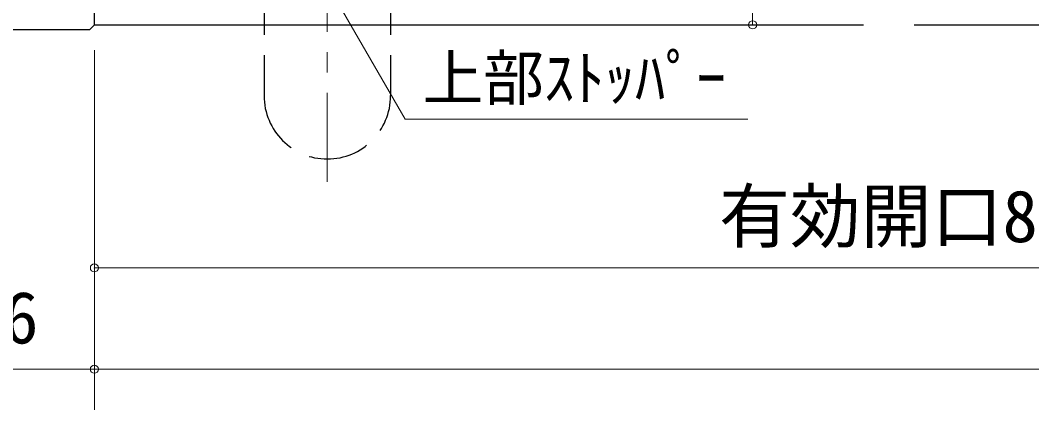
# Model space of a CAD drawing. Units: millimetres at full size; details may follow other scales. Extents: x -800 to 800, y -560 to 560.
# Drawn here: x -677.4 to -477.7, y -380 to -303.1 of the extents above; entities that cross this region are included whole.
import ezdxf
from ezdxf.enums import TextEntityAlignment as Align

# ---------------------------------------------------------------- set-up
doc = ezdxf.new("R2010")
doc.units = ezdxf.units.MM
doc.header["$LTSCALE"] = 4
doc.header["$PDMODE"] = 32
doc.header["$PDSIZE"] = 1.6
doc.linetypes.add('CHAIN1', pattern=[8, 5, -1, 1, -1])
doc.linetypes.add('DASHED3', pattern=[4, 3, -1])
doc.layers.add('2-0', color=4, linetype='Continuous', lineweight=9)
doc.styles.add('ＭＳ ゴシック', font='')
doc.styles.get('ＭＳ ゴシック').set_extended_font_data('MS Gothic')

msp = doc.modelspace()

# ---------------------------------------------------------------- linework, layer by layer
at = {"layer": '2-0'}
for p, q in [((-532.796, -304.031), (-532.796, -134.011)), ((-601.447, -322.653), (-630.832, -271.761)), ((-662.797, -359.999), (-662.797, -309.003)), ((-533.75, -322.653), (-601.447, -322.653)), ((-662.797, -379.999), (-662.797, -327.998)), ((-662.797, -351.999), (-339.052, -351.999)), ((-698.796, -371.999), (-662.797, -371.999)), ((-662.797, -371.999), (46.449, -371.999))]:
    msp.add_line(p, q, dxfattribs=at)
at = {"layer": '2-0', "linetype": 'CHAIN1'}
msp.add_line((-616.793, -189.427), (-616.793, -335.039), dxfattribs=at)
at = {"layer": '2-0', "color": 7, "linetype": 'DASHED3', "lineweight": 25}
for p, q in [((-629.293, -278.039), (-629.293, -318.028)), ((-604.293, -278.028), (-604.293, -318.028))]:
    msp.add_line(p, q, dxfattribs=at)
at = {"layer": '2-0', "color": 7, "lineweight": 25}
for p, q in [((-662.796, -304.031), (-662.796, -284.507)), ((-663.796, -305.01), (-681.838, -305.01)), ((-663.796, -305.01), (-662.796, -304.013)), ((-662.796, -304.013), (-510.924, -304.013)), ((-500.924, -304.013), (-300.551, -304.013))]:
    msp.add_line(p, q, dxfattribs=at)
at = {"layer": '2-0', "color": 7, "linetype": 'DASHED3', "lineweight": 25}
msp.add_arc((-616.793, -318.011), 12.5, 180, 0, dxfattribs=at)
at = {"layer": '2-0'}
for p in [(-532.796, -304.031), (-662.797, -351.999), (-662.797, -371.999)]:
    msp.add_point(p, dxfattribs=at)

# ---------------------------------------------------------------- texts
at = {"layer": '2-0', "color": 7, "style": 'ＭＳ ゴシック'}
for s, height, p in [('上部ｽﾄｯﾊﾟｰ', 8.798, (-598.004, -321.54)), ('有効開口852', 10.26, (-539.425, -349.999)), ('36', 10.26, (-687.796, -369.999))]:
    msp.add_text(s, height=height, dxfattribs=at).set_placement(p, align=Align.BOTTOM_LEFT)

doc.saveas('drawing.dxf')
